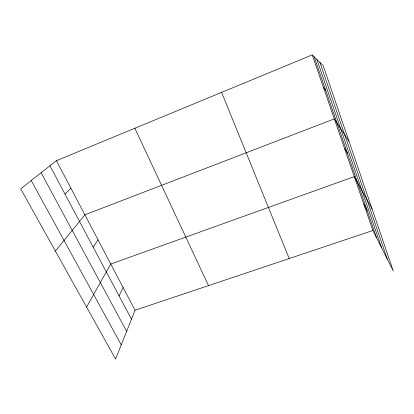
<?xml version="1.0" encoding="UTF-8"?>
<svg xmlns="http://www.w3.org/2000/svg" width="414" height="414" viewBox="0 0 414 414"><rect width="100%" height="100%" fill="white"/><g stroke="black" fill="none" stroke-linecap="round" stroke-linejoin="round"><path stroke-width="0.62" d="M56.423 160.684L135.036 310.246L115.578 359.083L20.7 188.836L56.423 160.684L312.208 54.917L323.153 65.598L393.3 271.046L372.895 230.489L312.208 54.917M119.097 295.927L123.077 287.497M86.588 307.064L110.745 264.034L354.275 176.628L372.082 208.899M93.145 247.075L98.02 239.82M55.404 251.101L84.88 214.825L334.321 118.896L349.043 141.433M64.993 194.094L70.892 188.215M135.036 310.246L372.895 230.489M323.474 87.509L325.782 90.521M344.474 148.269L347.408 153.232M31.221 180.54L121.245 344.862M41.131 172.736L126.632 331.345M49.954 165.781L131.466 319.21M363.746 204.014L367.208 210.622M134.855 128.252L208.506 285.613M221.604 92.379L289.205 258.553M314.159 56.816L376.59 237.833M316.839 59.435L381.63 247.851M319.882 62.405L387.287 259.102"/></g></svg>
